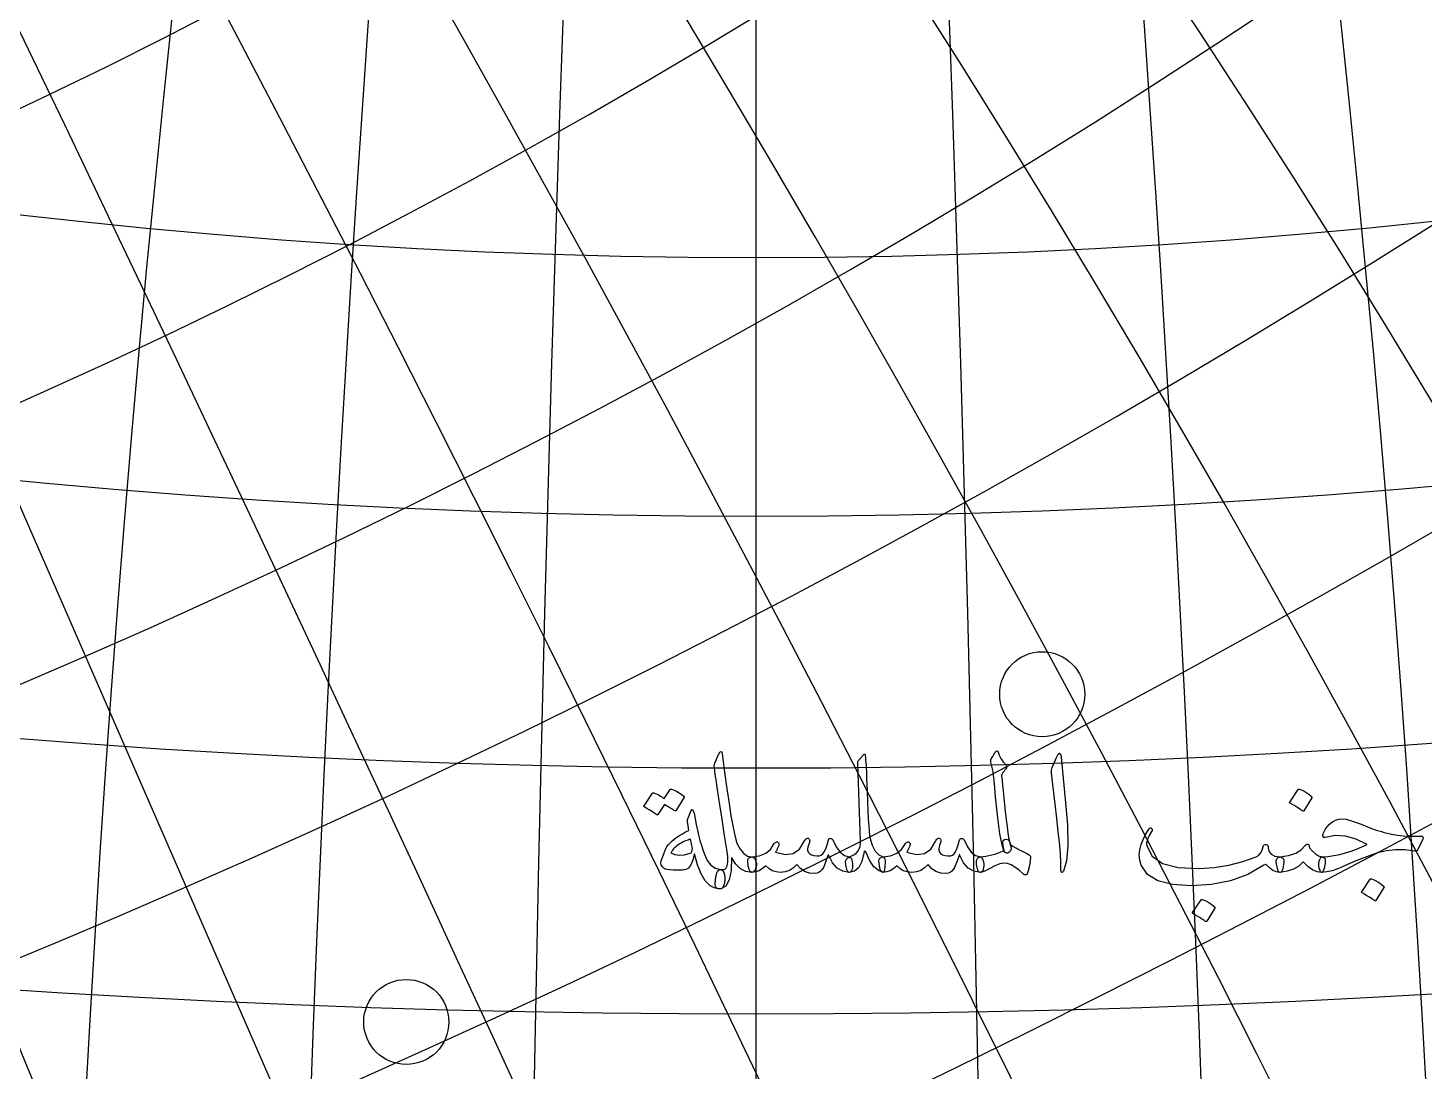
# Model space of a CAD drawing. Header units: millimetres. Extents: x -92 to 92, y -92 to 120.
# Drawn here: x -11.78 to 10.81, y 18.15 to 35.02 of the extents above; entities that cross this region are included whole.
import ezdxf

# ---------------------------------------------------------------- set-up
doc = ezdxf.new("R2010")
doc.units = ezdxf.units.MM
for name, color, linetype in [('ENGRAVE', 7, 'Continuous'), ('ENGRAVE_FINE', 8, 'Continuous'), ('TEXT', 5, 'Continuous')]:
    doc.layers.add(name, color=color, linetype=linetype)

msp = doc.modelspace()

# ---------------------------------------------------------------- linework, layer by layer
at = {"layer": 'ENGRAVE'}
msp.add_lwpolyline([(0, -86.025), (0, 86.025)], dxfattribs=at)
for centre, radius in [((0, 0), 92.5), ((0, 0), 90.2338), ((0, 0), 86.025), ((0, 0), 86.025), ((4.6289, 24.2432), 0.6882), ((-5.6613, 18.9405), 0.6882)]:
    msp.add_circle(centre, radius, dxfattribs=at)
for centre, radius, start, end in [((15.1685, 0), 87.3521, 100, 260), ((31.3105, 0), 91.5459, 110, 250), ((49.6666, 0), 99.3331, 120, 240), ((72.1835, 0), 112.2977, 130, 230), ((102.5206, 0), 133.8311, 140, 220), ((148.9997, 0), 172.05, 150, 210), ((236.3517, 0), 251.5203, 160, 200), ((487.872, 0), 495.3982, 170, 190), ((-487.872, 0), 495.3982, 350, 10), ((-236.3517, 0), 251.5203, 340, 20), ((-148.9997, 0), 172.05, 330, 30), ((-102.5206, 0), 133.8311, 320, 40), ((-72.1835, 0), 112.2977, 310, 50), ((-49.6666, 0), 99.3331, 300, 60), ((-31.3105, 0), 91.5459, 290, 70), ((-15.1685, 0), 87.3521, 280, 80), ((0, 133.8311), 102.5206, 230, 310), ((0, 172.05), 148.9997, 240, 300), ((0, 251.5203), 236.3517, 250, 290)]:
    msp.add_arc(centre, radius, start, end, dxfattribs=at)
at = {"layer": 'ENGRAVE_FINE'}
msp.add_lwpolyline([(34.4171, -78.8401), (-34.4171, 78.8401)], dxfattribs=at)
for centre, radius, start, end in [((7.5262, 0), 86.3536, 95, 265), ((23.0503, 0), 89.0596, 105, 255), ((40.1141, 0), 94.9181, 115, 245), ((60.2354, 0), 105.0171, 125, 235), ((86.025, 0), 121.6577, 135, 225), ((122.8564, 0), 149.98, 145, 215), ((184.4812, 0), 203.5525, 155, 205), ((321.0497, 0), 332.3751, 165, 195), ((983.2702, 0), 987.0262, 175, 185), ((-983.2702, 0), 987.0262, 355, 5), ((-321.0497, 0), 332.3751, 345, 15), ((-184.4812, 0), 203.5525, 335, 25), ((-122.8564, 0), 149.98, 325, 35), ((-86.025, 0), 121.6577, 315, 45), ((-60.2354, 0), 105.0171, 305, 55), ((-40.1141, 0), 94.9181, 295, 65), ((-23.0503, 0), 89.0596, 285, 75), ((-7.5262, 0), 86.3536, 275, 85), ((-6.8976, -3.0111), 86.3536, 298.583333, 108.583334), ((-44.9283, 102.9185), 72.1835, 243.583333, 343.583333), ((-13.9016, -6.0687), 87.3521, 303.583333, 103.583333), ((-48.6731, 111.4968), 86.025, 248.583333, 338.583333), ((-21.1251, -9.222), 89.0596, 308.583333, 98.583333), ((-28.6955, -12.5268), 91.5459, 313.583333, 93.583333), ((6.8976, 3.0111), 86.3536, 118.583333, 288.583334), ((13.9016, 6.0687), 87.3521, 123.583333, 283.583333), ((21.1251, 9.222), 89.0596, 128.583333, 278.583333), ((28.6955, 12.5268), 91.5459, 133.583333, 273.583333), ((36.7638, 16.049), 94.9181, 138.583333, 268.583333), ((45.5184, 19.8707), 99.3331, 143.583333, 263.583333), ((55.2044, 24.0991), 105.0171, 148.583333, 258.583333), ((66.1547, 28.8794), 112.2977, 153.583333, 253.583333), ((78.8401, 34.4171), 121.6577, 158.583333, 248.583333), ((93.958, 41.0167), 133.8311, 163.583333, 243.583333), ((112.5954, 49.1527), 149.98, 168.583333, 238.583333), ((136.5551, 59.6122), 172.05, 173.583333, 233.583333), ((169.0732, 73.8077), 203.5525, 178.583333, 228.583333), ((216.6114, 94.5602), 251.5203, 183.583333, 223.583333), ((294.2353, 128.4463), 332.3751, 188.583333, 218.583333), ((447.1245, 195.189), 495.3982, 193.583333, 213.583333), ((901.1467, 393.3892), 987.0262, 198.5833333, 208.5833333), ((-901.1467, -393.3892), 987.0262, 18.5833333, 28.5833333), ((-447.1245, -195.189), 495.3982, 13.583333, 33.583333), ((-294.2353, -128.4463), 332.3751, 8.583333, 38.583333), ((-216.6114, -94.5602), 251.5203, 3.583333, 43.583333), ((-169.0732, -73.8077), 203.5525, 358.583333, 48.583333), ((-136.5551, -59.6122), 172.05, 353.583333, 53.583333), ((-112.5954, -49.1527), 149.98, 348.583333, 58.583333), ((-93.958, -41.0167), 133.8311, 343.583333, 63.583333), ((-78.8401, -34.4171), 121.6577, 338.583333, 68.583333), ((-66.1547, -28.8794), 112.2977, 333.583333, 73.583333), ((-55.2044, -24.0991), 105.0171, 328.583333, 78.583333), ((-45.5184, -19.8707), 99.3331, 323.583333, 83.583333), ((-36.7638, -16.049), 94.9181, 318.583333, 88.583333), ((-53.5435, 122.6535), 102.5206, 253.583333, 333.583333), ((-60.0044, 137.4536), 122.8564, 258.583333, 328.583333), ((-68.8342, 157.6802), 148.9997, 263.583333, 323.583333), ((-81.4378, 186.5516), 184.4812, 268.583333, 318.583333), ((-100.6288, 230.5131), 236.3517, 273.583333, 313.583333), ((-132.9774, 304.6148), 321.0497, 278.583333, 308.583333), ((0, 149.98), 122.8564, 235, 305), ((-198.2001, 454.0221), 487.872, 283.583333, 303.583333), ((-394.8919, 904.5889), 983.2702, 288.5833333, 298.5833333), ((0, 203.5525), 184.4812, 245, 295), ((394.8919, -904.5889), 983.2702, 108.5833333, 118.5833333), ((0, 332.3751), 321.0497, 255, 285), ((198.2001, -454.0221), 487.872, 103.583333, 123.583333)]:
    msp.add_arc(centre, radius, start, end, dxfattribs=at)
at = {"layer": 'TEXT'}
for points in [[(-0.6491, 21.3031), (-0.6353, 21.3513), (-0.6186, 21.385), (-0.5992, 21.4041), (-0.577, 21.4086), (-0.5466, 21.4063), (-0.5222, 21.4079), (-0.5036, 21.4132), (-0.491, 21.4224), (-0.4691, 21.4656), (-0.459, 21.5314), (-0.4608, 21.6196), (-0.4743, 21.7305), (-0.515, 21.9896), (-0.551, 22.2203), (-0.5823, 22.4225), (-0.6089, 22.5963), (-0.631, 22.7416), (-0.6488, 22.8585), (-0.6622, 22.947), (-0.6713, 23.007), (-0.6755, 23.0467), (-0.6769, 23.0798), (-0.6755, 23.1063), (-0.6713, 23.1263), (-0.6103, 23.2706), (-0.5867, 23.3037), (-0.5687, 23.3171), (-0.5562, 23.3107), (-0.5492, 23.2845), (-0.5102, 22.9802), (-0.4736, 22.7111), (-0.4394, 22.4772), (-0.4077, 22.2785), (-0.3787, 22.1149), (-0.3529, 21.9861), (-0.3302, 21.8922), (-0.3106, 21.8331), (-0.2591, 21.736), (-0.2017, 21.6666), (-0.1384, 21.625), (-0.0692, 21.6111), (-0.0473, 21.6065), (-0.0289, 21.5924), (-0.014, 21.569), (-0.0026, 21.5362), (0.0032, 21.5059), (0.0037, 21.4759), (-0.001, 21.4462), (-0.0109, 21.4169), (-0.0239, 21.3926), (-0.0379, 21.3753), (-0.053, 21.3649), (-0.0692, 21.3614), (-0.1666, 21.3763), (-0.2537, 21.4211), (-0.3304, 21.4956), (-0.3966, 21.6), (-0.4034, 21.3916), (-0.4348, 21.2379), (-0.4908, 21.139), (-0.5714, 21.095), (-0.5922, 21.0926), (-0.6103, 21.0936), (-0.6255, 21.0981), (-0.638, 21.1061), (-0.65, 21.1194), (-0.6581, 21.1373), (-0.6625, 21.1597), (-0.663, 21.1866), (-0.6616, 21.2017), (-0.6602, 21.2167), (-0.6588, 21.2316), (-0.6575, 21.2462), (-0.6559, 21.2607), (-0.654, 21.275), (-0.6517, 21.2892), (-0.6491, 21.3031)], [(2.0537, 21.6111), (2.0683, 21.603), (2.0787, 21.5869), (2.0849, 21.5628), (2.087, 21.5307), (2.0829, 21.4556), (2.0759, 21.4023), (2.0662, 21.3709), (2.0537, 21.3614), (1.9772, 21.3897), (1.906, 21.4523), (1.8399, 21.5492), (1.779, 21.6805), (1.7663, 21.705), (1.7561, 21.7117), (1.7483, 21.7008), (1.7429, 21.6722), (1.7114, 21.5383), (1.6611, 21.4419), (1.592, 21.3829), (1.5043, 21.3614), (1.4961, 21.3633), (1.4883, 21.369), (1.4809, 21.3786), (1.4737, 21.3919), (1.4507, 21.4774), (1.4481, 21.5425), (1.4659, 21.587), (1.5043, 21.6111), (1.5499, 21.6288), (1.5896, 21.6514), (1.6234, 21.6788), (1.6513, 21.711), (1.6694, 21.7436), (1.6819, 21.7804), (1.6888, 21.8213), (1.6902, 21.8664), (1.643, 23.1235), (1.6437, 23.14), (1.6458, 23.1533), (1.6493, 23.1636), (1.6541, 23.1707), (1.7346, 23.265), (1.7469, 23.2756), (1.7561, 23.2768), (1.7622, 23.2687), (1.7651, 23.2512), (1.768, 23.2163), (1.771, 23.1783), (1.7742, 23.1372), (1.7776, 23.093), (1.7808, 23.0456), (1.7835, 22.9952), (1.7857, 22.9416), (1.7873, 22.8849), (1.7943, 22.6853), (1.8012, 22.5085), (1.8081, 22.3544), (1.8151, 22.223), (1.8218, 22.1145), (1.8283, 22.0291), (1.8343, 21.9668), (1.84, 21.9275), (1.8784, 21.8016), (1.9268, 21.7069), (1.9852, 21.6434), (2.0537, 21.6111)], [(3.9962, 22.6823), (4.0137, 22.5075), (4.0302, 22.3521), (4.0456, 22.2161), (4.06, 22.0995), (4.0734, 22.0026), (4.0857, 21.9254), (4.097, 21.868), (4.1072, 21.8304), (4.1221, 21.7818), (4.1253, 21.7416), (4.1166, 21.7097), (4.0961, 21.6861), (4.071, 21.6731), (4.0483, 21.6729), (4.028, 21.6855), (4.0101, 21.711), (3.9787, 21.8083), (3.9456, 21.9865), (3.9107, 22.2454), (3.8741, 22.5852), (3.8611, 22.7314), (3.8498, 22.8481), (3.8403, 22.9353), (3.8325, 22.9931), (3.802, 23.1207), (3.798, 23.1433), (3.7971, 23.1638), (3.7994, 23.1821), (3.8047, 23.1984), (3.8285, 23.2383), (3.8471, 23.2692), (3.8604, 23.2911), (3.8686, 23.3039), (3.8852, 23.3228), (3.8991, 23.3296), (3.9102, 23.3242), (3.9185, 23.3067), (3.9336, 23.2571), (3.9595, 23.2054), (3.996, 23.1516), (4.0434, 23.0958), (4.0521, 23.0847), (4.0559, 23.0736), (4.0548, 23.0625), (4.0489, 23.0514), (4.0395, 23.0379), (4.0306, 23.0253), (4.0221, 23.0136), (4.0143, 23.0028), (4.0069, 22.9928), (4, 22.9837), (3.9937, 22.9755), (3.9879, 22.9681), (3.9796, 22.9556), (3.974, 22.9431), (3.9712, 22.9307), (3.9712, 22.9182), (3.9749, 22.8909), (3.9803, 22.8425), (3.9874, 22.773), (3.9962, 22.6823)], [(4.8592, 23.2206), (4.8858, 23.272), (4.9071, 23.29), (4.9232, 23.2748), (4.9342, 23.2262), (4.998, 22.5463), (5.036, 22.129), (5.0445, 21.7957), (5.0235, 21.5463), (4.973, 21.3808), (4.9638, 21.3673), (4.9557, 21.36), (4.9486, 21.359), (4.9425, 21.3642), (4.9376, 21.3723), (4.9342, 21.3829), (4.9321, 21.3959), (4.9314, 21.4113), (4.9314, 21.5315), (4.9258, 21.659), (4.9147, 21.7938), (4.8981, 21.9358), (4.8945, 21.9729), (4.8835, 22.0732), (4.8653, 22.2366), (4.8398, 22.4631), (4.7788, 22.9653), (4.7774, 22.992), (4.7788, 23.0167), (4.7829, 23.0392), (4.7899, 23.0597)], [(-1.3901, 22.7017), (-1.3866, 22.7052), (-1.3817, 22.7073), (-1.3755, 22.708), (-1.3679, 22.7073), (-1.3405, 22.697), (-1.3141, 22.6858), (-1.2885, 22.6734), (-1.2638, 22.6601), (-1.2398, 22.6455), (-1.2163, 22.6296), (-1.1933, 22.6122), (-1.1708, 22.5935), (-1.1665, 22.5878), (-1.1646, 22.5817), (-1.1651, 22.5753), (-1.1681, 22.5685), (-1.3013, 22.3576), (-1.3049, 22.3548), (-1.3103, 22.3548), (-1.3174, 22.3576), (-1.3262, 22.3632), (-1.3323, 22.3683), (-1.3422, 22.3753), (-1.3559, 22.3842), (-1.3734, 22.3951), (-1.3949, 22.408), (-1.4206, 22.4232), (-1.4504, 22.4406), (-1.4844, 22.4603), (-1.5899, 22.2966), (-1.5947, 22.2915), (-1.601, 22.2903), (-1.6086, 22.2929), (-1.6176, 22.2993), (-1.6254, 22.3049), (-1.6377, 22.3132), (-1.6545, 22.3243), (-1.6759, 22.3382), (-1.7021, 22.3548), (-1.7335, 22.3743), (-1.7701, 22.3965), (-1.8119, 22.4214), (-1.8162, 22.4256), (-1.8181, 22.4298), (-1.8176, 22.4339), (-1.8146, 22.4381), (-1.6787, 22.6407), (-1.6752, 22.6441), (-1.6703, 22.6462), (-1.6641, 22.6469), (-1.6565, 22.6462), (-1.6332, 22.6387), (-1.6107, 22.6299), (-1.5888, 22.6199), (-1.5677, 22.6088), (-1.5472, 22.5965), (-1.5274, 22.5834), (-1.5083, 22.5695), (-1.49, 22.5546)], [(8.7692, 22.7017), (8.7727, 22.7052), (8.7775, 22.7073), (8.7838, 22.708), (8.7914, 22.7073), (8.8454, 22.6854), (8.8962, 22.6587), (8.9439, 22.6271), (8.9884, 22.5907), (8.9928, 22.5852), (8.9947, 22.5796), (8.9942, 22.5741), (8.9912, 22.5685), (8.8608, 22.3576), (8.8559, 22.3526), (8.8497, 22.3514), (8.8421, 22.354), (8.833, 22.3604), (8.8252, 22.3659), (8.8129, 22.3743), (8.7961, 22.3854), (8.7748, 22.3992), (8.7486, 22.4159), (8.7172, 22.4353), (8.6806, 22.4575), (8.6388, 22.4825), (8.6332, 22.4867), (8.6305, 22.4908), (8.6305, 22.495), (8.6332, 22.4991)], [(-0.8378, 21.6555), (-0.7903, 21.5548), (-0.731, 21.48), (-0.6599, 21.4313), (-0.577, 21.4086), (-0.5543, 21.4013), (-0.536, 21.385), (-0.5223, 21.3597), (-0.5132, 21.3253), (-0.5107, 21.3071), (-0.509, 21.2885), (-0.508, 21.2696), (-0.5076, 21.2504), (-0.5083, 21.231), (-0.5104, 21.2115), (-0.5138, 21.1921), (-0.5187, 21.1727), (-0.5291, 21.1408), (-0.5409, 21.1172), (-0.5541, 21.1019), (-0.5687, 21.095), (-0.615, 21.095), (-0.6595, 21.1033), (-0.7024, 21.12), (-0.7435, 21.1449), (-0.8229, 21.2263), (-0.8919, 21.3399), (-0.9506, 21.4857), (-0.9988, 21.6639), (-1.0258, 21.5584), (-1.0571, 21.4807), (-1.0924, 21.4308), (-1.132, 21.4086), (-1.1534, 21.4047), (-1.176, 21.4016), (-1.1999, 21.3992), (-1.2249, 21.3975), (-1.2514, 21.3964), (-1.2794, 21.3961), (-1.309, 21.3964), (-1.3401, 21.3975), (-1.3973, 21.4013), (-1.4414, 21.4072), (-1.4723, 21.4152), (-1.49, 21.4252), (-1.5189, 21.4547), (-1.5364, 21.4849), (-1.5425, 21.5157), (-1.5371, 21.5473), (-1.5019, 21.6458), (-1.4712, 21.7221), (-1.445, 21.7763), (-1.4234, 21.8082), (-1.3939, 21.8397), (-1.3609, 21.8706), (-1.3245, 21.9008), (-1.2846, 21.9303), (-1.2412, 21.9591), (-1.1944, 21.9872), (-1.1441, 22.0146), (-1.0904, 22.0413), (-1.107, 22.1523), (-1.1083, 22.1656), (-1.1094, 22.1779), (-1.1104, 22.1892), (-1.1112, 22.1994), (-1.1114, 22.2086), (-1.1108, 22.2168), (-1.1093, 22.2239), (-1.107, 22.23), (-1.0515, 22.3604), (-1.0402, 22.3777), (-1.0286, 22.377), (-1.0166, 22.3583), (-1.0043, 22.3215), (-0.9883, 22.2261), (-0.9707, 22.1342), (-0.9515, 22.0458), (-0.9308, 21.9608), (-0.9089, 21.8793), (-0.886, 21.8012), (-0.8624, 21.7266), (-0.8378, 21.6555)], [(9.1688, 21.9663), (9.1841, 22.0106), (9.2077, 22.0544), (9.2396, 22.098), (9.2798, 22.1412), (9.3275, 22.18), (9.3763, 22.2078), (9.426, 22.2244), (9.4768, 22.23), (9.5466, 22.2201), (9.6503, 22.1904), (9.788, 22.141), (9.9597, 22.0718), (9.9956, 22.0582), (10.0339, 22.0451), (10.0747, 22.0325), (10.1179, 22.0205), (10.1633, 22.0087), (10.2108, 21.9972), (10.2604, 21.9859), (10.3121, 21.9747), (10.4197, 21.9575), (10.5286, 21.9476), (10.6389, 21.945), (10.7506, 21.9497), (10.7757, 21.9476), (10.7901, 21.9386), (10.7938, 21.9226), (10.7866, 21.8997), (10.7089, 21.7305), (10.6991, 21.7164), (10.6861, 21.7076), (10.6699, 21.7039), (10.6507, 21.7055), (10.496, 21.7234), (10.3454, 21.7242), (10.199, 21.7081), (10.0568, 21.675), (9.8934, 21.6189), (9.7474, 21.5647), (9.6187, 21.5121), (9.5074, 21.4613), (9.4102, 21.4176), (9.3187, 21.3864), (9.2326, 21.3676), (9.1522, 21.3614), (9.1442, 21.3631), (9.1369, 21.3683), (9.1303, 21.377), (9.1244, 21.3891), (9.1121, 21.4299), (9.1057, 21.4689), (9.1052, 21.5062), (9.1105, 21.5418), (9.1194, 21.57), (9.1293, 21.591), (9.1402, 21.6047), (9.1522, 21.6111), (9.251, 21.6204), (9.3478, 21.6344), (9.4425, 21.653), (9.5351, 21.6764), (9.6258, 21.7042), (9.7148, 21.7364), (9.802, 21.7729), (9.8875, 21.8137), (9.708, 21.8999), (9.5358, 21.9476), (9.3709, 21.9568), (9.2132, 21.9275), (9.2026, 21.9247), (9.1931, 21.9247), (9.1846, 21.9275), (9.1771, 21.933), (9.1725, 21.9403), (9.1695, 21.9483), (9.1683, 21.957), (9.1688, 21.9663)], [(6.3577, 22.0662), (6.3676, 22.077), (6.3779, 22.0815), (6.3884, 22.0798), (6.3994, 22.0718), (6.4077, 22.0614), (6.4105, 22.0496), (6.4077, 22.0364), (6.3994, 22.0218), (6.3571, 21.9563), (6.33, 21.8956), (6.3182, 21.8397), (6.3217, 21.7887), (6.4086, 21.6212), (6.5777, 21.5043), (6.829, 21.438), (7.1625, 21.4224), (7.41, 21.4407), (7.6474, 21.4786), (7.8748, 21.5364), (8.0921, 21.6139), (8.1304, 21.6366), (8.1622, 21.6715), (8.1873, 21.7185), (8.2059, 21.7776), (8.2121, 21.7945), (8.2225, 21.8061), (8.2371, 21.8125), (8.2558, 21.8137), (8.2692, 21.808), (8.2787, 21.7964), (8.2845, 21.7789), (8.2864, 21.7554), (8.2994, 21.6975), (8.3356, 21.6542), (8.3951, 21.6254), (8.4778, 21.6111), (8.5077, 21.6045), (8.5278, 21.5876), (8.5382, 21.5601), (8.5389, 21.5223), (8.5288, 21.4519), (8.5153, 21.4016), (8.4983, 21.3714), (8.4778, 21.3614), (8.417, 21.3694), (8.3592, 21.3933), (8.3046, 21.4332), (8.2531, 21.489), (8.2487, 21.4913), (8.2413, 21.4897), (8.2307, 21.4844), (8.217, 21.4752), (7.9582, 21.3295), (7.6759, 21.2254), (7.3699, 21.163), (7.0404, 21.1422), (6.7358, 21.163), (6.4993, 21.2254), (6.3307, 21.3295), (6.2301, 21.4752), (6.2072, 21.5565), (6.1996, 21.6396), (6.2072, 21.7244), (6.2301, 21.8109), (6.261, 21.8914), (6.2925, 21.9608), (6.3248, 22.0191), (6.3577, 22.0662)], [(-1.0626, 21.897), (-1.0824, 21.8911), (-1.1028, 21.8845), (-1.124, 21.8772), (-1.1459, 21.8692), (-1.1682, 21.86), (-1.1909, 21.8491), (-1.214, 21.8364), (-1.2374, 21.822), (-1.2603, 21.8076), (-1.2818, 21.7922), (-1.3019, 21.7757), (-1.3207, 21.7582), (-1.3379, 21.7397), (-1.3533, 21.7201), (-1.367, 21.6994), (-1.379, 21.6777), (-1.3157, 21.6491), (-1.2423, 21.6382), (-1.1589, 21.645), (-1.0654, 21.6694), (-1.0508, 21.6796), (-1.0404, 21.6965), (-1.0342, 21.7199), (-1.0321, 21.7499)], [(0.2833, 21.8109), (0.2919, 21.826), (0.3013, 21.838), (0.3114, 21.8468), (0.3221, 21.8526), (0.3329, 21.8548), (0.3429, 21.8533), (0.3523, 21.8479), (0.361, 21.8387), (0.367, 21.8264), (0.3686, 21.8116), (0.3657, 21.7945), (0.3582, 21.7749), (0.3527, 21.765), (0.3474, 21.7547), (0.3423, 21.7442), (0.3374, 21.7332), (0.3323, 21.7221), (0.3266, 21.711), (0.3205, 21.6999), (0.3138, 21.6888), (0.469, 21.6491), (0.5989, 21.6659), (0.7035, 21.7393), (0.7828, 21.8692), (0.7913, 21.8843), (0.8001, 21.8963), (0.8093, 21.9051), (0.8188, 21.9108), (0.8296, 21.9133), (0.8397, 21.9122), (0.849, 21.9077), (0.8577, 21.8997), (0.8641, 21.889), (0.8667, 21.8762), (0.8655, 21.8612), (0.8605, 21.8442), (0.8462, 21.8031), (0.8369, 21.7686), (0.8324, 21.7407), (0.8327, 21.7194), (0.8423, 21.689), (0.8626, 21.6646), (0.8936, 21.646), (0.9354, 21.6333), (0.9808, 21.6278), (1.02, 21.6306), (1.053, 21.6417), (1.0797, 21.6611), (1.1029, 21.6928), (1.1255, 21.7409), (1.1473, 21.8052), (1.1685, 21.8859), (1.1716, 21.8956), (1.1782, 21.9025), (1.1883, 21.9067), (1.2018, 21.9081), (1.2157, 21.9067), (1.2268, 21.9025), (1.2351, 21.8956), (1.2406, 21.8859), (1.2948, 21.7719), (1.3572, 21.6881), (1.428, 21.6346), (1.507, 21.6111), (1.5235, 21.6042), (1.5369, 21.5889), (1.5471, 21.5654), (1.5542, 21.5334), (1.5592, 21.4989), (1.5605, 21.4675), (1.5579, 21.4393), (1.5514, 21.4141), (1.5424, 21.391), (1.532, 21.3746), (1.5202, 21.3647), (1.507, 21.3614), (1.4009, 21.3786), (1.31, 21.4301), (1.2344, 21.5159), (1.174, 21.6361), (1.1711, 21.6424), (1.1678, 21.6444), (1.1642, 21.6424), (1.1602, 21.6361), (1.1345, 21.5572), (1.1102, 21.4925), (1.0873, 21.442), (1.0658, 21.4058), (1.0424, 21.3799), (1.0166, 21.3607), (0.9883, 21.348), (0.9576, 21.342), (0.8652, 21.348), (0.7849, 21.3746), (0.7167, 21.4216), (0.6607, 21.489), (0.6034, 21.4332), (0.54, 21.3933), (0.4702, 21.3694), (0.3943, 21.3614), (0.3213, 21.3682), (0.2576, 21.3884), (0.2033, 21.4223), (0.1584, 21.4696), (0.1034, 21.4223), (0.0467, 21.3884), (-0.0117, 21.3682), (-0.0719, 21.3614), (-0.0957, 21.373), (-0.1142, 21.4079), (-0.1276, 21.466), (-0.1358, 21.5473), (-0.1328, 21.5721), (-0.1212, 21.591), (-0.1009, 21.604), (-0.0719, 21.6111), (0.0533, 21.6309), (0.1542, 21.6708), (0.2309, 21.7308), (0.2833, 21.8109)], [(2.4061, 21.8109), (2.4148, 21.826), (2.4242, 21.838), (2.4342, 21.8468), (2.445, 21.8526), (2.4557, 21.8548), (2.4658, 21.8533), (2.4752, 21.8479), (2.4838, 21.8387), (2.4899, 21.8264), (2.4915, 21.8116), (2.4885, 21.7945), (2.4811, 21.7749), (2.4756, 21.765), (2.4703, 21.7547), (2.4652, 21.7442), (2.4603, 21.7332), (2.4551, 21.7221), (2.4495, 21.711), (2.4433, 21.6999), (2.4367, 21.6888), (2.5919, 21.6491), (2.7218, 21.6659), (2.8264, 21.7393), (2.9056, 21.8692), (2.9141, 21.8843), (2.923, 21.8963), (2.9322, 21.9051), (2.9417, 21.9108), (2.9525, 21.9133), (2.9625, 21.9122), (2.9719, 21.9077), (2.9806, 21.8997), (2.987, 21.889), (2.9896, 21.8762), (2.9884, 21.8612), (2.9833, 21.8442), (2.9691, 21.8031), (2.9598, 21.7686), (2.9552, 21.7407), (2.9556, 21.7194), (2.9651, 21.689), (2.9854, 21.6646), (3.0165, 21.646), (3.0583, 21.6333), (3.1037, 21.6278), (3.1429, 21.6306), (3.1759, 21.6417), (3.2026, 21.6611), (3.2258, 21.6928), (3.2484, 21.7409), (3.2702, 21.8052), (3.2914, 21.8859), (3.2945, 21.8956), (3.3011, 21.9025), (3.3111, 21.9067), (3.3247, 21.9081), (3.3385, 21.9067), (3.3496, 21.9025), (3.358, 21.8956), (3.3635, 21.8859), (3.4176, 21.7719), (3.4801, 21.6881), (3.5508, 21.6346), (3.6299, 21.6111), (3.6464, 21.6042), (3.6598, 21.5889), (3.67, 21.5654), (3.6771, 21.5334), (3.6821, 21.4989), (3.6833, 21.4675), (3.6807, 21.4393), (3.6743, 21.4141), (3.6653, 21.391), (3.6549, 21.3746), (3.6431, 21.3647), (3.6299, 21.3614), (3.5238, 21.3786), (3.4329, 21.4301), (3.3573, 21.5159), (3.2969, 21.6361), (3.294, 21.6424), (3.2907, 21.6444), (3.287, 21.6424), (3.283, 21.6361), (3.2574, 21.5572), (3.2331, 21.4925), (3.2102, 21.442), (3.1887, 21.4058), (3.1653, 21.3799), (3.1394, 21.3607), (3.1112, 21.348), (3.0805, 21.342), (2.988, 21.348), (2.9077, 21.3746), (2.8396, 21.4216), (2.7835, 21.489), (2.7263, 21.4332), (2.6628, 21.3933), (2.5931, 21.3694), (2.5171, 21.3614), (2.4441, 21.3682), (2.3805, 21.3884), (2.3262, 21.4223), (2.2813, 21.4696), (2.2263, 21.4223), (2.1696, 21.3884), (2.1111, 21.3682), (2.0509, 21.3614), (2.0272, 21.373), (2.0086, 21.4079), (1.9953, 21.466), (1.9871, 21.5473), (1.9901, 21.5721), (2.0017, 21.591), (2.022, 21.604), (2.0509, 21.6111), (2.1762, 21.6309), (2.2771, 21.6708), (2.3538, 21.7308), (2.4061, 21.8109)], [(4.0184, 21.8942), (4.051, 21.897), (4.0767, 21.8886), (4.0954, 21.8692), (4.1072, 21.8387), (4.1126, 21.8236), (4.1232, 21.8089), (4.139, 21.7945), (4.1599, 21.7804), (4.1731, 21.773), (4.1877, 21.7648), (4.2037, 21.7557), (4.221, 21.7457), (4.2397, 21.7352), (4.2598, 21.7246), (4.2814, 21.7137), (4.3042, 21.7027), (4.3469, 21.6821), (4.3806, 21.6646), (4.4052, 21.6502), (4.4208, 21.6389), (4.4314, 21.629), (4.4381, 21.6188), (4.4411, 21.6082), (4.4402, 21.5973), (4.4286, 21.5144), (4.4159, 21.4433), (4.4022, 21.3839), (4.3875, 21.3364), (4.3837, 21.3303), (4.3778, 21.326), (4.3698, 21.3234), (4.3597, 21.3225), (4.3471, 21.3231), (4.3369, 21.3246), (4.329, 21.3272), (4.3237, 21.3309), (4.2536, 21.3959), (4.1877, 21.4467), (4.126, 21.4833), (4.0684, 21.5057), (4.0101, 21.5105), (3.9407, 21.4974), (3.8602, 21.4661), (3.7687, 21.4169), (3.7244, 21.3926), (3.6861, 21.3753), (3.6537, 21.3649), (3.6271, 21.3614), (3.6143, 21.3636), (3.6036, 21.3704), (3.5949, 21.3817), (3.5883, 21.3975), (3.5657, 21.4878), (3.5647, 21.5536), (3.5852, 21.5947), (3.6271, 21.6111), (3.6721, 21.6163), (3.718, 21.6236), (3.765, 21.633), (3.8131, 21.6444), (3.862, 21.6581), (3.9116, 21.6743), (3.9619, 21.6928), (4.0129, 21.7138), (3.9966, 21.7886), (3.9921, 21.8435), (3.9993, 21.8788), (4.0184, 21.8942)], [(9.1522, 21.6111), (9.1742, 21.604), (9.1903, 21.5966), (9.2006, 21.5888), (9.2049, 21.5806), (9.207, 21.5681), (9.2077, 21.5529), (9.207, 21.5348), (9.2049, 21.514), (9.1943, 21.4472), (9.182, 21.3995), (9.168, 21.3709), (9.1522, 21.3614), (9.0772, 21.372), (9.0023, 21.4037), (8.9274, 21.4566), (8.8525, 21.5307), (8.781, 21.4629), (8.6943, 21.412), (8.5923, 21.3782), (8.4751, 21.3614), (8.4624, 21.364), (8.4522, 21.3718), (8.4444, 21.3848), (8.439, 21.403), (8.4168, 21.5196), (8.4144, 21.5326), (8.4154, 21.5466), (8.4199, 21.5617), (8.4279, 21.5778), (8.4371, 21.5903), (8.448, 21.6), (8.4607, 21.607), (8.4751, 21.6111), (8.6152, 21.632), (8.7304, 21.6694), (8.8206, 21.7235), (8.8858, 21.7943), (8.8934, 21.804), (8.9024, 21.8109), (8.9128, 21.8151), (8.9246, 21.8165), (8.9355, 21.8149), (8.9434, 21.8102), (8.948, 21.8024), (8.9496, 21.7915), (8.9499, 21.7811), (8.951, 21.7721), (8.9527, 21.7645), (8.9551, 21.7582), (9.0018, 21.7022), (9.0502, 21.659), (9.1003, 21.6287), (9.1522, 21.6111)], [(9.9347, 21.2504), (9.9382, 21.2539), (9.943, 21.2559), (9.9493, 21.2566), (9.9569, 21.2559), (10.0109, 21.2341), (10.0617, 21.2074), (10.1094, 21.1758), (10.1539, 21.1394), (10.1583, 21.1338), (10.1602, 21.1283), (10.1597, 21.1227), (10.1567, 21.1172), (10.0263, 20.9063), (10.0214, 20.9013), (10.0152, 20.9), (10.0076, 20.9026), (9.9985, 20.9091), (9.9907, 20.9146), (9.9784, 20.9229), (9.9616, 20.934), (9.9403, 20.9479), (9.9141, 20.9646), (9.8827, 20.984), (9.8461, 21.0062), (9.8043, 21.0312), (9.7987, 21.0353), (9.796, 21.0395), (9.796, 21.0437), (9.7987, 21.0478)], [(7.1986, 20.9146), (7.202, 20.9181), (7.2069, 20.9202), (7.2131, 20.9209), (7.2208, 20.9202), (7.2747, 20.8983), (7.3255, 20.8716), (7.3732, 20.84), (7.4178, 20.8036), (7.4221, 20.7981), (7.424, 20.7925), (7.4235, 20.787), (7.4206, 20.7814), (7.2901, 20.5705), (7.2853, 20.5655), (7.279, 20.5643), (7.2714, 20.5669), (7.2624, 20.5733), (7.2546, 20.5788), (7.2423, 20.5872), (7.2255, 20.5983), (7.2041, 20.6121), (7.1779, 20.6288), (7.1465, 20.6482), (7.1099, 20.6704), (7.0681, 20.6954), (7.0626, 20.6996), (7.0598, 20.7037), (7.0598, 20.7079), (7.0626, 20.712)]]:
    msp.add_lwpolyline(points, close=True, dxfattribs=at)

doc.saveas('drawing.dxf')
